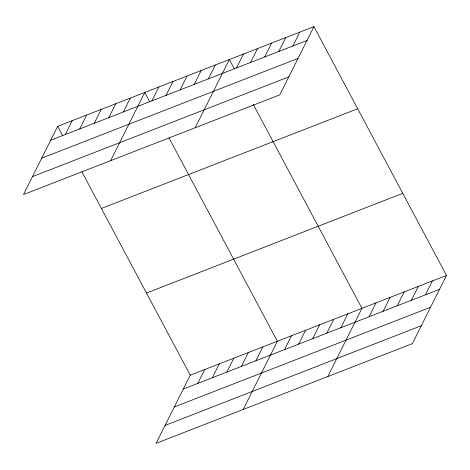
<?xml version="1.0" encoding="UTF-8"?>
<svg xmlns="http://www.w3.org/2000/svg" width="470" height="470" viewBox="0 0 470 470"><rect width="100%" height="100%" fill="white"/><g stroke="black" fill="none" stroke-linecap="round" stroke-linejoin="round"><path stroke-width="0.7" d="M313.925 26.637L57.651 126.348L23.5 194.551L279.767 94.846L313.925 26.637L446.5 275.449L412.349 343.652L156.075 443.363L190.233 375.154L446.5 275.449M65.23 134.567L72.174 120.696M79.753 128.915L86.697 115.044M94.276 123.263L101.22 109.398M108.799 117.617L115.743 103.747M123.316 111.966L130.266 98.095M110.632 160.652L144.784 92.449L149.76 101.779M151.933 100.833L158.883 86.962M166.033 95.345L172.978 81.48M180.128 89.864L187.072 75.993M194.222 84.383L201.166 70.512M208.316 78.895L215.26 65.025M195.203 127.746L229.354 59.543L234.324 68.873M236.504 67.927L243.448 54.062M250.598 62.445L257.542 48.575M264.692 56.958L271.642 43.093M278.792 51.477L285.737 37.606M292.886 45.995L299.831 32.124M197.805 383.373L204.75 369.508M212.328 377.721L219.273 363.856M226.851 372.076L233.796 358.205M241.374 366.424L248.319 352.553M255.897 360.772L262.842 346.907M243.207 409.458L277.365 341.255L168.983 137.857M284.514 349.639L291.459 335.774M298.609 344.157L305.553 330.287M312.703 338.67L319.647 324.805M326.797 333.189L333.741 319.318M340.891 327.702L347.835 313.837M327.778 376.558L361.929 308.349L253.218 104.328M369.079 316.739L376.024 302.868M383.173 311.252L390.123 297.387M397.273 305.77L404.218 291.899M411.368 300.283L418.312 286.418M425.462 294.802L432.406 280.931M50.707 140.219L306.981 40.508M41.73 158.149L297.998 58.439M32.477 176.62L288.75 76.915M101.403 208.457L357.676 108.746M146.481 293.051L402.749 193.34M183.282 389.025L439.556 289.314M174.305 406.955L430.579 307.251M165.052 425.426L421.326 325.722M57.651 126.348L62.627 135.677M81.85 171.756L190.233 375.154"/></g></svg>
